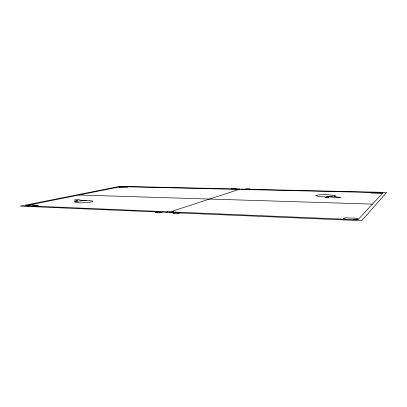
<?xml version="1.0" encoding="UTF-8"?>
<svg xmlns="http://www.w3.org/2000/svg" width="407" height="407" viewBox="0 0 407 407"><rect width="100%" height="100%" fill="white"/><g stroke="black" fill="none" stroke-linecap="round" stroke-linejoin="round"><path stroke-width="0.61" d="M173.657 211.625L172.812 212.022M371.092 192.842L374.628 192.552M382.397 193.127L379.492 193.401L371.133 193.004M315.883 195.472L319.241 194.79L325.849 194.622A8.369 1.028 0.1 0 1 327.63 194.688L334.869 195.594A6.914 0.85 0.1 0 1 335.276 195.767M335.256 196.067L325.473 196.968L320.075 196.591L316.046 195.838A7.896 0.967 0 0 1 315.888 195.736M38.075 205.408L32.321 206.034M26.928 205.596L31.141 204.955L38.08 205.296M236.665 189.479L237.037 189.326M328.759 197.578L325.122 197.609M118.976 187.088L122.919 186.737M127.635 187.032L124.801 187.373L118.992 187.189M325.101 197.456L328.775 197.415M241.371 189.428L241.361 189.433A3.332 0.376 -1.1 0 0 241.443 189.387M179.741 212.917L177.706 213.614L172.802 213.4L174.868 212.713M249.003 189.28L250.112 188.899L246.306 188.817L245.177 189.194M167.353 211.788L170.462 211.253L173.652 211.508M172.064 211.258L238.059 189.748L241.336 189.443L383.043 192.715L357.926 219.77L172.909 211.986M162.072 212.164L159.931 212.846L155.164 212.642L157.331 211.966M235.098 188.965L236.279 188.589L232.55 188.507L231.354 188.879M77.488 200.849A6.136 0.733 -3.1 0 1 75.453 201.394L74.929 201.531A6.899 0.834 -3 0 0 74.456 201.755M75.427 201.394L86.432 200.376L90.13 200.575L92.842 201.267M86.299 200.376L85.602 200.407A7.494 0.885 -2.9 0 1 81.715 200.422L78.317 199.608L74.115 199.99L77.528 200.743M326.2 196.968L326.831 196.947A7.952 1.002 0.2 0 1 331.161 196.973L337.535 197.863L341.214 197.497L334.895 196.693A6.293 0.773 0.3 0 1 334.534 196.53M239.906 189.041L119.917 186.335L20.35 206.135L167.257 212.388M241.051 189.097L386.65 192.425L361.747 220.665L167.72 212.459M379.589 192.664L382.412 192.959M236.981 189.347L120.742 186.66L25.315 205.779L167.445 211.757A4.441 0.661 -2 0 0 166.85 212.027M126.374 186.818L127.656 186.915M238.014 189.748L236.701 189.621M79.065 195.014L372.471 204.105M353.352 219.521C357.031 220.121 361.279 218.432 354.65 218.188L348.051 217.918C344.449 217.297 340.227 219.129 346.662 219.241M28.215 205.861L26.969 205.713M74.466 202.035L78.617 202.849A8.435 1.028 -3 0 0 80.164 202.905L87.8 202.589L92.689 201.648A7.967 0.972 -3 0 0 92.842 201.536M237.088 189.326A3.337 0.376 -1 0 1 239.143 189.046M241.163 189.092A3.332 0.376 -1.1 0 1 241.493 189.174M167.099 212.403A4.441 0.661 -2 0 1 166.804 212.251M172.746 212.016A4.431 0.661 -2 0 1 169.663 212.51M334.549 196.311A6.293 0.773 0.3 0 1 335.21 196.067"/></g></svg>
